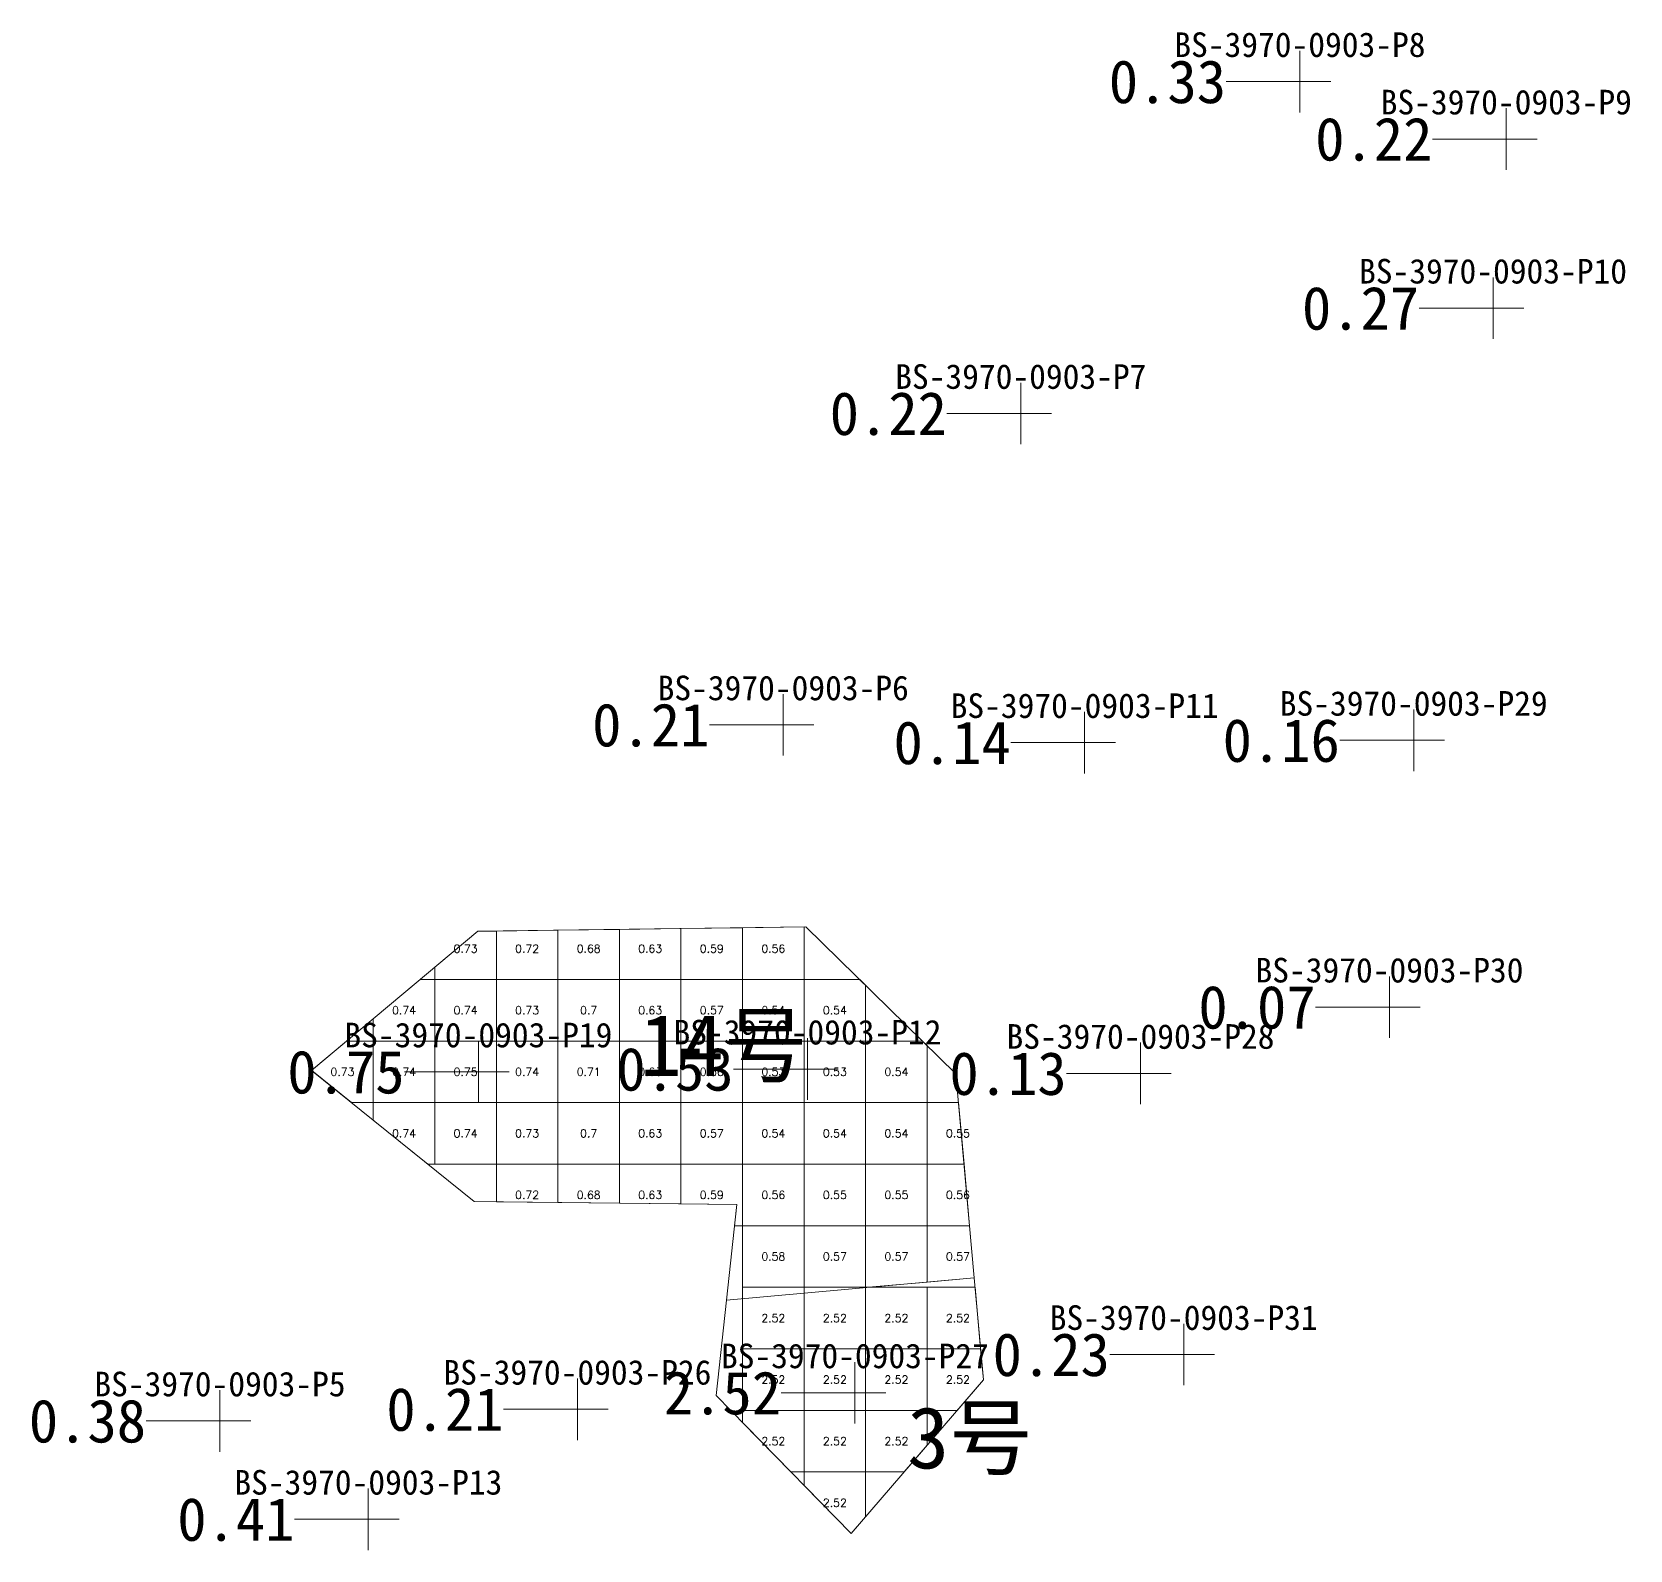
# Model space of a CAD drawing. Header units: inches. Extents: x 469880 to 469993, y 4349688 to 4349759.
# Drawn here: x 469967.34 to 469993.3, y 4349734.41 to 4349759.07 of the extents above; entities that cross this region are included whole.
import ezdxf
from ezdxf.enums import TextEntityAlignment as Align

# ---------------------------------------------------------------- set-up
doc = ezdxf.new("R2010")
doc.units = ezdxf.units.IN
doc.header["$MEASUREMENT"] = 0
for name, color, linetype, lineweight in [('孔口文字', 7, 'Continuous', 0), ('点', 7, 'Continuous', 0), ('爆区方格网', 7, 'Continuous', 0), ('线条', 7, 'Continuous', 0), ('钻孔', 7, 'Continuous', 0)]:
    doc.layers.add(name, color=color, linetype=linetype, lineweight=lineweight)
doc.styles.add('3dmine_textStyle_1', font='txt.shx', dxfattribs={"height": 1, "bigfont": 'gbcbig.shx'})
doc.styles.add('3dmine_textStyle_2', font='宋体.ttf', dxfattribs={"height": 1})
doc.styles.add('3dmine_textStyle_3', font='simsunb.ttf', dxfattribs={"height": 1})

msp = doc.modelspace()

# ---------------------------------------------------------------- hatches: boundary and pattern name
at = {"layer": '钻孔', "linetype": 'Continuous', "lineweight": 0, "true_color": 0x808080, "extrusion": (0, 1, 0)}
for points in [[(-469988.941, 3960.463), (-469987.941, 3960.463), (-469987.941, 3971.463), (-469988.941, 3971.463)], [(-469992.294, 3960.313), (-469991.294, 3960.313), (-469991.294, 3971.313), (-469992.294, 3971.313)], [(-469992.079, 3960.176), (-469991.079, 3960.176), (-469991.079, 3971.176), (-469992.079, 3971.176)], [(-469984.406, 3959.621), (-469983.406, 3959.621), (-469983.406, 3971.621), (-469984.406, 3971.621)], [(-469980.546, 3959.623), (-469979.546, 3959.623), (-469979.546, 3971.623), (-469980.546, 3971.623)], [(-469985.443, 3959.704), (-469984.443, 3959.704), (-469984.443, 3971.704), (-469985.443, 3971.704)], [(-469990.79, 3960.279), (-469989.79, 3960.279), (-469989.79, 3971.279), (-469990.79, 3971.279)], [(-469990.396, 3960.21), (-469989.396, 3960.21), (-469989.396, 3971.21), (-469990.396, 3971.21)], [(-469986.351, 3960.236), (-469985.351, 3960.236), (-469985.351, 3971.236), (-469986.351, 3971.236)], [(-469987.053, 3960.152), (-469986.053, 3960.152), (-469986.053, 3971.152), (-469987.053, 3971.152)], [(-469971.394, 3960.247), (-469970.394, 3960.247), (-469970.394, 3971.247), (-469971.394, 3971.247)], [(-469977.202, 3960.218), (-469976.202, 3960.218), (-469976.202, 3971.218), (-469977.202, 3971.218)], [(-469973.805, 3960.489), (-469972.805, 3960.489), (-469972.805, 3971.489), (-469973.805, 3971.489)]]:
    msp.add_hatch(color=8, dxfattribs=at).paths.add_polyline_path(points, flags=0)
at = {"layer": '钻孔', "linetype": 'Continuous', "lineweight": 0, "true_color": 0x00ffff, "extrusion": (0, 1, 0)}
for points in [[(-469975.593, 3959.671), (-469974.593, 3959.671), (-469974.593, 3971.671), (-469975.593, 3971.671)], [(-469980.94, 3960.422), (-469979.94, 3960.422), (-469979.94, 3971.422), (-469980.94, 3971.422)]]:
    msp.add_hatch(color=4, dxfattribs=at).paths.add_polyline_path(points, flags=0)
at = {"layer": '钻孔', "linetype": 'Continuous', "lineweight": 0, "true_color": 0xff0000, "extrusion": (0, 1, 0)}
msp.add_hatch(color=1, dxfattribs=at).paths.add_polyline_path([(-469981.711, 3960.212), (-469980.711, 3960.212), (-469980.711, 3971.212), (-469981.711, 3971.212)], flags=0)

# ---------------------------------------------------------------- linework, layer by layer
at = {"color": 4, "linetype": 'Continuous', "lineweight": 0, "true_color": 0x00ffff, "elevation": 1985.963}
msp.add_lwpolyline([(469974.584, 4349744.462), (469979.916, 4349744.534), (469982.353, 4349742.146), (469982.65, 4349738.833), (469978.624, 4349738.472), (469978.793, 4349740.022), (469974.522, 4349740.07), (469971.884, 4349742.203), (469974.584, 4349744.462)], dxfattribs=at)
at = {"color": 1, "linetype": 'Continuous', "lineweight": 0, "true_color": 0xff0000, "elevation": 1985.963}
msp.add_lwpolyline([(469982.65, 4349738.833), (469982.799, 4349737.175), (469980.651, 4349734.677), (469978.455, 4349736.921), (469978.624, 4349738.472), (469982.65, 4349738.833)], dxfattribs=at)
at = {"layer": '点', "color": 138, "linetype": 'Continuous', "lineweight": 0, "true_color": 0x004c4c}
for points, elevation in [([(469987.941, 4349757.765), (469987.941, 4349758.765)], 3971.463), ([(469988.441, 4349758.265), (469987.441, 4349758.265)], 3971.463), ([(469991.294, 4349756.832), (469991.294, 4349757.832)], 3971.313), ([(469991.794, 4349757.332), (469990.794, 4349757.332)], 3971.313), ([(469991.079, 4349754.085), (469991.079, 4349755.085)], 3971.176), ([(469991.579, 4349754.585), (469990.579, 4349754.585)], 3971.176), ([(469983.406, 4349752.374), (469983.406, 4349753.374)], 3971.621), ([(469983.906, 4349752.874), (469982.906, 4349752.874)], 3971.621), ([(469979.546, 4349747.315), (469979.546, 4349748.315)], 3971.623), ([(469984.443, 4349747.027), (469984.443, 4349748.027)], 3971.704), ([(469989.79, 4349747.064), (469989.79, 4349748.064)], 3971.279), ([(469980.046, 4349747.815), (469979.046, 4349747.815)], 3971.623), ([(469984.943, 4349747.527), (469983.943, 4349747.527)], 3971.704), ([(469990.29, 4349747.564), (469989.29, 4349747.564)], 3971.279), ([(469989.396, 4349742.73), (469989.396, 4349743.73)], 3971.21), ([(469989.896, 4349743.23), (469988.896, 4349743.23)], 3971.21), ([(469974.593, 4349741.677), (469974.593, 4349742.677)], 3971.671), ([(469979.94, 4349741.723), (469979.94, 4349742.723)], 3971.422), ([(469985.351, 4349741.653), (469985.351, 4349742.653)], 3971.236), ([(469975.093, 4349742.177), (469974.093, 4349742.177)], 3971.671), ([(469980.44, 4349742.223), (469979.44, 4349742.223)], 3971.422), ([(469985.851, 4349742.153), (469984.851, 4349742.153)], 3971.236), ([(469986.053, 4349737.086), (469986.053, 4349738.086)], 3971.152), ([(469986.553, 4349737.586), (469985.553, 4349737.586)], 3971.152), ([(469980.711, 4349736.464), (469980.711, 4349737.464)], 3971.212), ([(469970.394, 4349736.007), (469970.394, 4349737.007)], 3971.247), ([(469976.202, 4349736.197), (469976.202, 4349737.197)], 3971.218), ([(469981.211, 4349736.964), (469980.211, 4349736.964)], 3971.212), ([(469970.894, 4349736.507), (469969.894, 4349736.507)], 3971.247), ([(469976.702, 4349736.697), (469975.702, 4349736.697)], 3971.218), ([(469972.805, 4349734.41), (469972.805, 4349735.41)], 3971.489), ([(469973.305, 4349734.91), (469972.305, 4349734.91)], 3971.489)]:
    msp.add_lwpolyline(points, dxfattribs=dict(at, elevation=elevation))
at = {"layer": '爆区方格网', "color": 4, "linetype": 'Continuous', "lineweight": 0, "true_color": 0x00ffff, "elevation": 3971.671}
for points in [[(469976.885, 4349743.679), (469975.885, 4349743.679), (469975.885, 4349744.48), (469976.885, 4349744.493), (469976.885, 4349743.679)], [(469977.885, 4349743.679), (469976.885, 4349743.679), (469976.885, 4349744.493), (469977.885, 4349744.507), (469977.885, 4349743.679)], [(469978.885, 4349743.679), (469977.885, 4349743.679), (469977.885, 4349744.507), (469978.885, 4349744.52), (469978.885, 4349743.679)], [(469979.885, 4349743.679), (469978.885, 4349743.679), (469978.885, 4349744.52), (469979.885, 4349744.534), (469979.885, 4349743.679)], [(469974.885, 4349743.679), (469973.885, 4349743.679), (469973.885, 4349743.877), (469974.584, 4349744.462), (469974.885, 4349744.466), (469974.885, 4349743.679)], [(469975.885, 4349743.679), (469974.885, 4349743.679), (469974.885, 4349744.466), (469975.885, 4349744.48), (469975.885, 4349743.679)], [(469973.885, 4349742.679), (469972.885, 4349742.679), (469972.885, 4349743.04), (469973.648, 4349743.679), (469973.885, 4349743.679), (469973.885, 4349742.679)], [(469974.885, 4349742.679), (469973.885, 4349742.679), (469973.885, 4349743.679), (469974.885, 4349743.679), (469974.885, 4349742.679)], [(469975.885, 4349742.679), (469974.885, 4349742.679), (469974.885, 4349743.679), (469975.885, 4349743.679), (469975.885, 4349742.679)], [(469976.885, 4349742.679), (469975.885, 4349742.679), (469975.885, 4349743.679), (469976.885, 4349743.679), (469976.885, 4349742.679)], [(469977.885, 4349742.679), (469976.885, 4349742.679), (469976.885, 4349743.679), (469977.885, 4349743.679), (469977.885, 4349742.679)], [(469978.885, 4349742.679), (469977.885, 4349742.679), (469977.885, 4349743.679), (469978.885, 4349743.679), (469978.885, 4349742.679)], [(469979.885, 4349742.679), (469978.885, 4349742.679), (469978.885, 4349743.679), (469979.885, 4349743.679), (469979.885, 4349742.679)], [(469980.885, 4349743.584), (469980.885, 4349742.679), (469979.885, 4349742.679), (469979.885, 4349743.679), (469980.789, 4349743.679), (469980.885, 4349743.584)], [(469972.885, 4349741.679), (469972.533, 4349741.679), (469971.885, 4349742.202), (469971.885, 4349742.204), (469972.452, 4349742.679), (469972.885, 4349742.679), (469972.885, 4349741.679)], [(469973.885, 4349741.679), (469972.885, 4349741.679), (469972.885, 4349742.679), (469973.885, 4349742.679), (469973.885, 4349741.679)], [(469974.885, 4349741.679), (469973.885, 4349741.679), (469973.885, 4349742.679), (469974.885, 4349742.679), (469974.885, 4349741.679)], [(469975.885, 4349741.679), (469974.885, 4349741.679), (469974.885, 4349742.679), (469975.885, 4349742.679), (469975.885, 4349741.679)], [(469976.885, 4349741.679), (469975.885, 4349741.679), (469975.885, 4349742.679), (469976.885, 4349742.679), (469976.885, 4349741.679)], [(469977.885, 4349741.679), (469976.885, 4349741.679), (469976.885, 4349742.679), (469977.885, 4349742.679), (469977.885, 4349741.679)], [(469978.885, 4349741.679), (469977.885, 4349741.679), (469977.885, 4349742.679), (469978.885, 4349742.679), (469978.885, 4349741.679)], [(469979.885, 4349741.679), (469978.885, 4349741.679), (469978.885, 4349742.679), (469979.885, 4349742.679), (469979.885, 4349741.679)], [(469980.885, 4349741.679), (469979.885, 4349741.679), (469979.885, 4349742.679), (469980.885, 4349742.679), (469980.885, 4349741.679)], [(469981.885, 4349742.604), (469981.885, 4349741.679), (469980.885, 4349741.679), (469980.885, 4349742.679), (469981.809, 4349742.679), (469981.885, 4349742.604)], [(469973.885, 4349740.679), (469973.77, 4349740.679), (469972.885, 4349741.394), (469972.885, 4349741.679), (469973.885, 4349741.679), (469973.885, 4349740.679)], [(469974.885, 4349740.679), (469973.885, 4349740.679), (469973.885, 4349741.679), (469974.885, 4349741.679), (469974.885, 4349740.679)], [(469975.885, 4349740.679), (469974.885, 4349740.679), (469974.885, 4349741.679), (469975.885, 4349741.679), (469975.885, 4349740.679)], [(469976.885, 4349740.679), (469975.885, 4349740.679), (469975.885, 4349741.679), (469976.885, 4349741.679), (469976.885, 4349740.679)], [(469977.885, 4349740.679), (469976.885, 4349740.679), (469976.885, 4349741.679), (469977.885, 4349741.679), (469977.885, 4349740.679)], [(469978.885, 4349740.679), (469977.885, 4349740.679), (469977.885, 4349741.679), (469978.885, 4349741.679), (469978.885, 4349740.679)], [(469979.885, 4349740.679), (469978.885, 4349740.679), (469978.885, 4349741.679), (469979.885, 4349741.679), (469979.885, 4349740.679)], [(469980.885, 4349740.679), (469979.885, 4349740.679), (469979.885, 4349741.679), (469980.885, 4349741.679), (469980.885, 4349740.679)], [(469981.885, 4349740.679), (469980.885, 4349740.679), (469980.885, 4349741.679), (469981.885, 4349741.679), (469981.885, 4349740.679)], [(469982.484, 4349740.679), (469981.885, 4349740.679), (469981.885, 4349741.679), (469982.394, 4349741.679), (469982.484, 4349740.679)], [(469975.885, 4349740.055), (469974.885, 4349740.066), (469974.885, 4349740.679), (469975.885, 4349740.679), (469975.885, 4349740.055)], [(469976.885, 4349740.044), (469975.885, 4349740.055), (469975.885, 4349740.679), (469976.885, 4349740.679), (469976.885, 4349740.044)], [(469977.885, 4349740.033), (469976.885, 4349740.044), (469976.885, 4349740.679), (469977.885, 4349740.679), (469977.885, 4349740.033)], [(469978.885, 4349739.679), (469978.756, 4349739.679), (469978.793, 4349740.022), (469977.885, 4349740.033), (469977.885, 4349740.679), (469978.885, 4349740.679), (469978.885, 4349739.679)], [(469979.885, 4349739.679), (469978.885, 4349739.679), (469978.885, 4349740.679), (469979.885, 4349740.679), (469979.885, 4349739.679)], [(469980.885, 4349739.679), (469979.885, 4349739.679), (469979.885, 4349740.679), (469980.885, 4349740.679), (469980.885, 4349739.679)], [(469981.885, 4349739.679), (469980.885, 4349739.679), (469980.885, 4349740.679), (469981.885, 4349740.679), (469981.885, 4349739.679)], [(469982.574, 4349739.679), (469981.885, 4349739.679), (469981.885, 4349740.679), (469982.484, 4349740.679), (469982.574, 4349739.679)], [(469979.885, 4349738.679), (469978.885, 4349738.679), (469978.885, 4349739.679), (469979.885, 4349739.679), (469979.885, 4349738.679)], [(469980.885, 4349738.679), (469979.885, 4349738.679), (469979.885, 4349739.679), (469980.885, 4349739.679), (469980.885, 4349738.679)], [(469981.885, 4349738.764), (469980.93, 4349738.679), (469980.885, 4349738.679), (469980.885, 4349739.679), (469981.885, 4349739.679), (469981.885, 4349738.764)], [(469982.65, 4349738.833), (469981.885, 4349738.764), (469981.885, 4349739.679), (469982.574, 4349739.679), (469982.65, 4349738.833)]]:
    msp.add_lwpolyline(points, dxfattribs=at)
at = {"layer": '爆区方格网', "color": 1, "linetype": 'Continuous', "lineweight": 0, "true_color": 0xff0000, "elevation": 3971.212}
for points in [[(469979.885, 4349737.678), (469978.885, 4349737.678), (469978.885, 4349738.678), (469979.885, 4349738.678), (469979.885, 4349737.678)], [(469980.885, 4349737.678), (469979.885, 4349737.678), (469979.885, 4349738.678), (469980.885, 4349738.678), (469980.885, 4349737.678)], [(469981.885, 4349737.678), (469980.885, 4349737.678), (469980.885, 4349738.678), (469981.885, 4349738.678), (469981.885, 4349737.678)], [(469982.754, 4349737.678), (469981.885, 4349737.678), (469981.885, 4349738.678), (469982.664, 4349738.678), (469982.754, 4349737.678)], [(469979.885, 4349736.678), (469978.885, 4349736.678), (469978.885, 4349737.678), (469979.885, 4349737.678), (469979.885, 4349736.678)], [(469980.885, 4349736.678), (469979.885, 4349736.678), (469979.885, 4349737.678), (469980.885, 4349737.678), (469980.885, 4349736.678)], [(469981.885, 4349736.678), (469980.885, 4349736.678), (469980.885, 4349737.678), (469981.885, 4349737.678), (469981.885, 4349736.678)], [(469982.799, 4349737.175), (469982.372, 4349736.678), (469981.885, 4349736.678), (469981.885, 4349737.678), (469982.754, 4349737.678), (469982.799, 4349737.175)], [(469979.885, 4349735.678), (469979.672, 4349735.678), (469978.885, 4349736.482), (469978.885, 4349736.678), (469979.885, 4349736.678), (469979.885, 4349735.678)], [(469980.885, 4349735.678), (469979.885, 4349735.678), (469979.885, 4349736.678), (469980.885, 4349736.678), (469980.885, 4349735.678)], [(469981.885, 4349736.112), (469981.512, 4349735.678), (469980.885, 4349735.678), (469980.885, 4349736.678), (469981.885, 4349736.678), (469981.885, 4349736.112)], [(469980.885, 4349734.948), (469980.652, 4349734.678), (469980.65, 4349734.678), (469979.885, 4349735.46), (469979.885, 4349735.678), (469980.885, 4349735.678), (469980.885, 4349734.948)]]:
    msp.add_lwpolyline(points, dxfattribs=at)
at = {"layer": '线条', "color": 138, "linetype": 'Continuous', "lineweight": 0, "true_color": 0x004c4c}
for points, elevation in [([(469987.941, 4349758.265), (469987.941, 4349758.265), (469987.941, 4349758.265)], 3971.463), ([(469991.294, 4349757.332), (469991.294, 4349757.332), (469991.294, 4349757.332)], 3971.313), ([(469991.079, 4349754.585), (469991.079, 4349754.585), (469991.079, 4349754.585)], 3971.176), ([(469983.406, 4349752.874), (469983.406, 4349752.874), (469983.406, 4349752.874)], 3971.621), ([(469979.546, 4349747.815), (469979.546, 4349747.815), (469979.546, 4349747.815)], 3971.623), ([(469984.443, 4349747.527), (469984.443, 4349747.527), (469984.443, 4349747.527)], 3971.704), ([(469989.79, 4349747.564), (469989.79, 4349747.564), (469989.79, 4349747.564)], 3971.279), ([(469989.396, 4349743.23), (469989.396, 4349743.23), (469989.396, 4349743.23)], 3971.21), ([(469974.593, 4349742.177), (469974.593, 4349742.177), (469974.593, 4349742.177)], 3971.671), ([(469979.94, 4349742.223), (469979.94, 4349742.223), (469979.94, 4349742.223)], 3971.422), ([(469985.351, 4349742.153), (469985.351, 4349742.153), (469985.351, 4349742.153)], 3971.236), ([(469986.053, 4349737.586), (469986.053, 4349737.586), (469986.053, 4349737.586)], 3971.152), ([(469980.711, 4349736.964), (469980.711, 4349736.964), (469980.711, 4349736.964)], 3971.212), ([(469970.394, 4349736.507), (469970.394, 4349736.507), (469970.394, 4349736.507)], 3971.247), ([(469976.202, 4349736.697), (469976.202, 4349736.697), (469976.202, 4349736.697)], 3971.218), ([(469972.805, 4349734.91), (469972.805, 4349734.91), (469972.805, 4349734.91)], 3971.489)]:
    msp.add_lwpolyline(points, dxfattribs=dict(at, elevation=elevation))
at = {"layer": '钻孔', "color": 8, "linetype": 'Continuous', "lineweight": 0, "true_color": 0x808080}
for points, elevation in [([(469987.941, 4349758.265), (469986.741, 4349758.265)], 3971.463), ([(469987.941, 4349758.265), (469986.741, 4349758.265)], 3960.463), ([(469991.294, 4349757.332), (469990.094, 4349757.332)], 3971.313), ([(469991.294, 4349757.332), (469990.094, 4349757.332)], 3960.313), ([(469991.079, 4349754.585), (469989.879, 4349754.585)], 3971.176), ([(469991.079, 4349754.585), (469989.879, 4349754.585)], 3960.176), ([(469983.406, 4349752.874), (469982.206, 4349752.874)], 3971.621), ([(469983.406, 4349752.874), (469982.206, 4349752.874)], 3959.621), ([(469979.546, 4349747.815), (469978.346, 4349747.815)], 3971.623), ([(469979.546, 4349747.815), (469978.346, 4349747.815)], 3959.623), ([(469984.443, 4349747.527), (469983.243, 4349747.527)], 3971.704), ([(469984.443, 4349747.527), (469983.243, 4349747.527)], 3959.704), ([(469989.79, 4349747.564), (469988.59, 4349747.564)], 3971.279), ([(469989.79, 4349747.564), (469988.59, 4349747.564)], 3960.279), ([(469989.396, 4349743.23), (469988.196, 4349743.23)], 3971.21), ([(469989.396, 4349743.23), (469988.196, 4349743.23)], 3960.21), ([(469985.351, 4349742.153), (469984.151, 4349742.153)], 3971.236), ([(469985.351, 4349742.153), (469984.151, 4349742.153)], 3960.236), ([(469986.053, 4349737.586), (469984.853, 4349737.586)], 3971.152), ([(469986.053, 4349737.586), (469984.853, 4349737.586)], 3960.152), ([(469970.394, 4349736.507), (469969.194, 4349736.507)], 3971.247), ([(469970.394, 4349736.507), (469969.194, 4349736.507)], 3960.247), ([(469976.202, 4349736.697), (469975.002, 4349736.697)], 3971.218), ([(469976.202, 4349736.697), (469975.002, 4349736.697)], 3960.218), ([(469972.805, 4349734.91), (469971.605, 4349734.91)], 3971.489), ([(469972.805, 4349734.91), (469971.605, 4349734.91)], 3960.489)]:
    msp.add_lwpolyline(points, dxfattribs=dict(at, elevation=elevation))
at = {"layer": '钻孔', "color": 4, "linetype": 'Continuous', "lineweight": 0, "true_color": 0x00ffff}
for points, elevation in [([(469974.593, 4349742.177), (469973.393, 4349742.177)], 3971.671), ([(469974.593, 4349742.177), (469973.393, 4349742.177)], 3959.671), ([(469979.94, 4349742.223), (469978.74, 4349742.223)], 3971.422), ([(469979.94, 4349742.223), (469978.74, 4349742.223)], 3960.422)]:
    msp.add_lwpolyline(points, dxfattribs=dict(at, elevation=elevation))
at = {"layer": '钻孔', "color": 1, "linetype": 'Continuous', "lineweight": 0, "true_color": 0xff0000}
for elevation in [3971.212, 3960.212]:
    msp.add_lwpolyline([(469980.711, 4349736.964), (469979.511, 4349736.964)], dxfattribs=dict(at, elevation=elevation))

# ---------------------------------------------------------------- texts
at = {"color": 4, "linetype": 'Continuous', "lineweight": 0, "true_color": 0x00ffff, "style": '3dmine_textStyle_1'}
for s, p in [('0.73', (469974.385, 4349744.179, 3971.671)), ('0.72', (469975.385, 4349744.179, 3971.671)), ('0.68', (469976.385, 4349744.179, 3971.671)), ('0.63', (469977.385, 4349744.179, 3971.671)), ('0.59', (469978.385, 4349744.179, 3971.671)), ('0.56', (469979.385, 4349744.179, 3971.671)), ('0.74', (469973.385, 4349743.179, 3971.671)), ('0.74', (469974.385, 4349743.179, 3971.671)), ('0.73', (469975.385, 4349743.179, 3971.671)), ('0.7', (469976.385, 4349743.179, 3971.671)), ('0.63', (469977.385, 4349743.179, 3971.671)), ('0.57', (469978.385, 4349743.179, 3971.671)), ('0.54', (469979.385, 4349743.179, 3971.671)), ('0.54', (469980.385, 4349743.179, 3971.671)), ('0.73', (469972.385, 4349742.179, 3971.671)), ('0.74', (469973.385, 4349742.179, 3971.671)), ('0.75', (469974.385, 4349742.179, 3971.671)), ('0.74', (469975.385, 4349742.179, 3971.671)), ('0.71', (469976.385, 4349742.179, 3971.671)), ('0.63', (469977.385, 4349742.179, 3971.671)), ('0.56', (469978.385, 4349742.179, 3971.671)), ('0.53', (469979.385, 4349742.179, 3971.671)), ('0.53', (469980.385, 4349742.179, 3971.671)), ('0.54', (469981.385, 4349742.179, 3971.671)), ('0.74', (469973.385, 4349741.179, 3971.671)), ('0.74', (469974.385, 4349741.179, 3971.671)), ('0.73', (469975.385, 4349741.179, 3971.671)), ('0.7', (469976.385, 4349741.179, 3971.671)), ('0.63', (469977.385, 4349741.179, 3971.671)), ('0.57', (469978.385, 4349741.179, 3971.671)), ('0.54', (469979.385, 4349741.179, 3971.671)), ('0.54', (469980.385, 4349741.179, 3971.671)), ('0.54', (469981.385, 4349741.179, 3971.671)), ('0.55', (469982.385, 4349741.179, 3971.671)), ('0.72', (469975.385, 4349740.179, 3971.671)), ('0.68', (469976.385, 4349740.179, 3971.671)), ('0.63', (469977.385, 4349740.179, 3971.671)), ('0.59', (469978.385, 4349740.179, 3971.671)), ('0.56', (469979.385, 4349740.179, 3971.671)), ('0.55', (469980.385, 4349740.179, 3971.671)), ('0.55', (469981.385, 4349740.179, 3971.671)), ('0.56', (469982.385, 4349740.179, 3971.671)), ('0.58', (469979.385, 4349739.179, 3971.671)), ('0.57', (469980.385, 4349739.179, 3971.671)), ('0.57', (469981.385, 4349739.179, 3971.671)), ('0.57', (469982.385, 4349739.179, 3971.671))]:
    msp.add_text(s, height=0.13, dxfattribs=at).set_placement(p, align=Align.MIDDLE_CENTER)
at = {"color": 7, "linetype": 'Continuous', "lineweight": 0, "style": '3dmine_textStyle_2'}
for s, p in [('14号', (469977.218, 4349742.112, 3971.671)), ('3号', (469981.562, 4349735.736, 1985.963))]:
    msp.add_text(s, height=1, dxfattribs=at).set_placement(p)
at = {"color": 1, "linetype": 'Continuous', "lineweight": 0, "true_color": 0xff0000, "style": '3dmine_textStyle_1'}
for p in [(469979.385, 4349738.178, 3971.212), (469980.385, 4349738.178, 3971.212), (469981.385, 4349738.178, 3971.212), (469982.385, 4349738.178, 3971.212), (469979.385, 4349737.178, 3971.212), (469980.385, 4349737.178, 3971.212), (469981.385, 4349737.178, 3971.212), (469982.385, 4349737.178, 3971.212), (469979.385, 4349736.178, 3971.212), (469980.385, 4349736.178, 3971.212), (469981.385, 4349736.178, 3971.212), (469980.385, 4349735.178, 3971.212)]:
    msp.add_text('2.52', height=0.13, dxfattribs=at).set_placement(p, align=Align.MIDDLE_CENTER)
at = {"layer": '孔口文字', "color": 138, "linetype": 'Continuous', "lineweight": 0, "true_color": 0x004c4c, "style": '3dmine_textStyle_3'}
for s, p in [('BS-3970-0903-P8', (469987.941, 4349758.665, 3971.463)), ('BS-3970-0903-P9', (469991.294, 4349757.732, 3971.313)), ('BS-3970-0903-P10', (469991.079, 4349754.985, 3971.176)), ('BS-3970-0903-P7', (469983.406, 4349753.274, 3971.621)), ('BS-3970-0903-P6', (469979.546, 4349748.215, 3971.623)), ('BS-3970-0903-P11', (469984.443, 4349747.927, 3971.704)), ('BS-3970-0903-P29', (469989.79, 4349747.964, 3971.279)), ('BS-3970-0903-P30', (469989.396, 4349743.63, 3971.21)), ('BS-3970-0903-P19', (469974.593, 4349742.577, 3971.671)), ('BS-3970-0903-P12', (469979.94, 4349742.623, 3971.422)), ('BS-3970-0903-P28', (469985.351, 4349742.553, 3971.236)), ('BS-3970-0903-P31', (469986.053, 4349737.986, 3971.152)), ('BS-3970-0903-P27', (469980.711, 4349737.364, 3971.212)), ('BS-3970-0903-P26', (469976.202, 4349737.097, 3971.218)), ('BS-3970-0903-P5', (469970.394, 4349736.907, 3971.247)), ('BS-3970-0903-P13', (469972.805, 4349735.31, 3971.489))]:
    msp.add_text(s, height=0.4, dxfattribs=at).set_placement(p, align=Align.CENTER)
at = {"layer": '钻孔', "color": 8, "linetype": 'Continuous', "lineweight": 0, "true_color": 0x808080, "style": '3dmine_textStyle_3'}
for s, p in [('0.33', (469986.741, 4349758.265, 3971.463)), ('0.22', (469990.094, 4349757.332, 3971.313)), ('0.27', (469989.879, 4349754.585, 3971.176)), ('0.22', (469982.206, 4349752.874, 3971.621)), ('0.21', (469978.346, 4349747.815, 3971.623)), ('0.14', (469983.243, 4349747.527, 3971.704)), ('0.16', (469988.59, 4349747.564, 3971.279)), ('0.07', (469988.196, 4349743.23, 3971.21)), ('0.13', (469984.151, 4349742.153, 3971.236)), ('0.23', (469984.853, 4349737.586, 3971.152)), ('0.21', (469975.002, 4349736.697, 3971.218)), ('0.38', (469969.194, 4349736.507, 3971.247)), ('0.41', (469971.605, 4349734.91, 3971.489))]:
    msp.add_text(s, height=0.7, dxfattribs=at).set_placement(p, align=Align.MIDDLE_RIGHT)
at = {"layer": '钻孔', "color": 4, "linetype": 'Continuous', "lineweight": 0, "true_color": 0x00ffff, "style": '3dmine_textStyle_3'}
for s, p in [('0.75', (469973.393, 4349742.177, 3971.671)), ('0.53', (469978.74, 4349742.223, 3971.422))]:
    msp.add_text(s, height=0.7, dxfattribs=at).set_placement(p, align=Align.MIDDLE_RIGHT)
at = {"layer": '钻孔', "color": 1, "linetype": 'Continuous', "lineweight": 0, "true_color": 0xff0000, "style": '3dmine_textStyle_3'}
msp.add_text('2.52', height=0.7, dxfattribs=at).set_placement((469979.511, 4349736.964, 3971.212), align=Align.MIDDLE_RIGHT)

doc.saveas('drawing.dxf')
